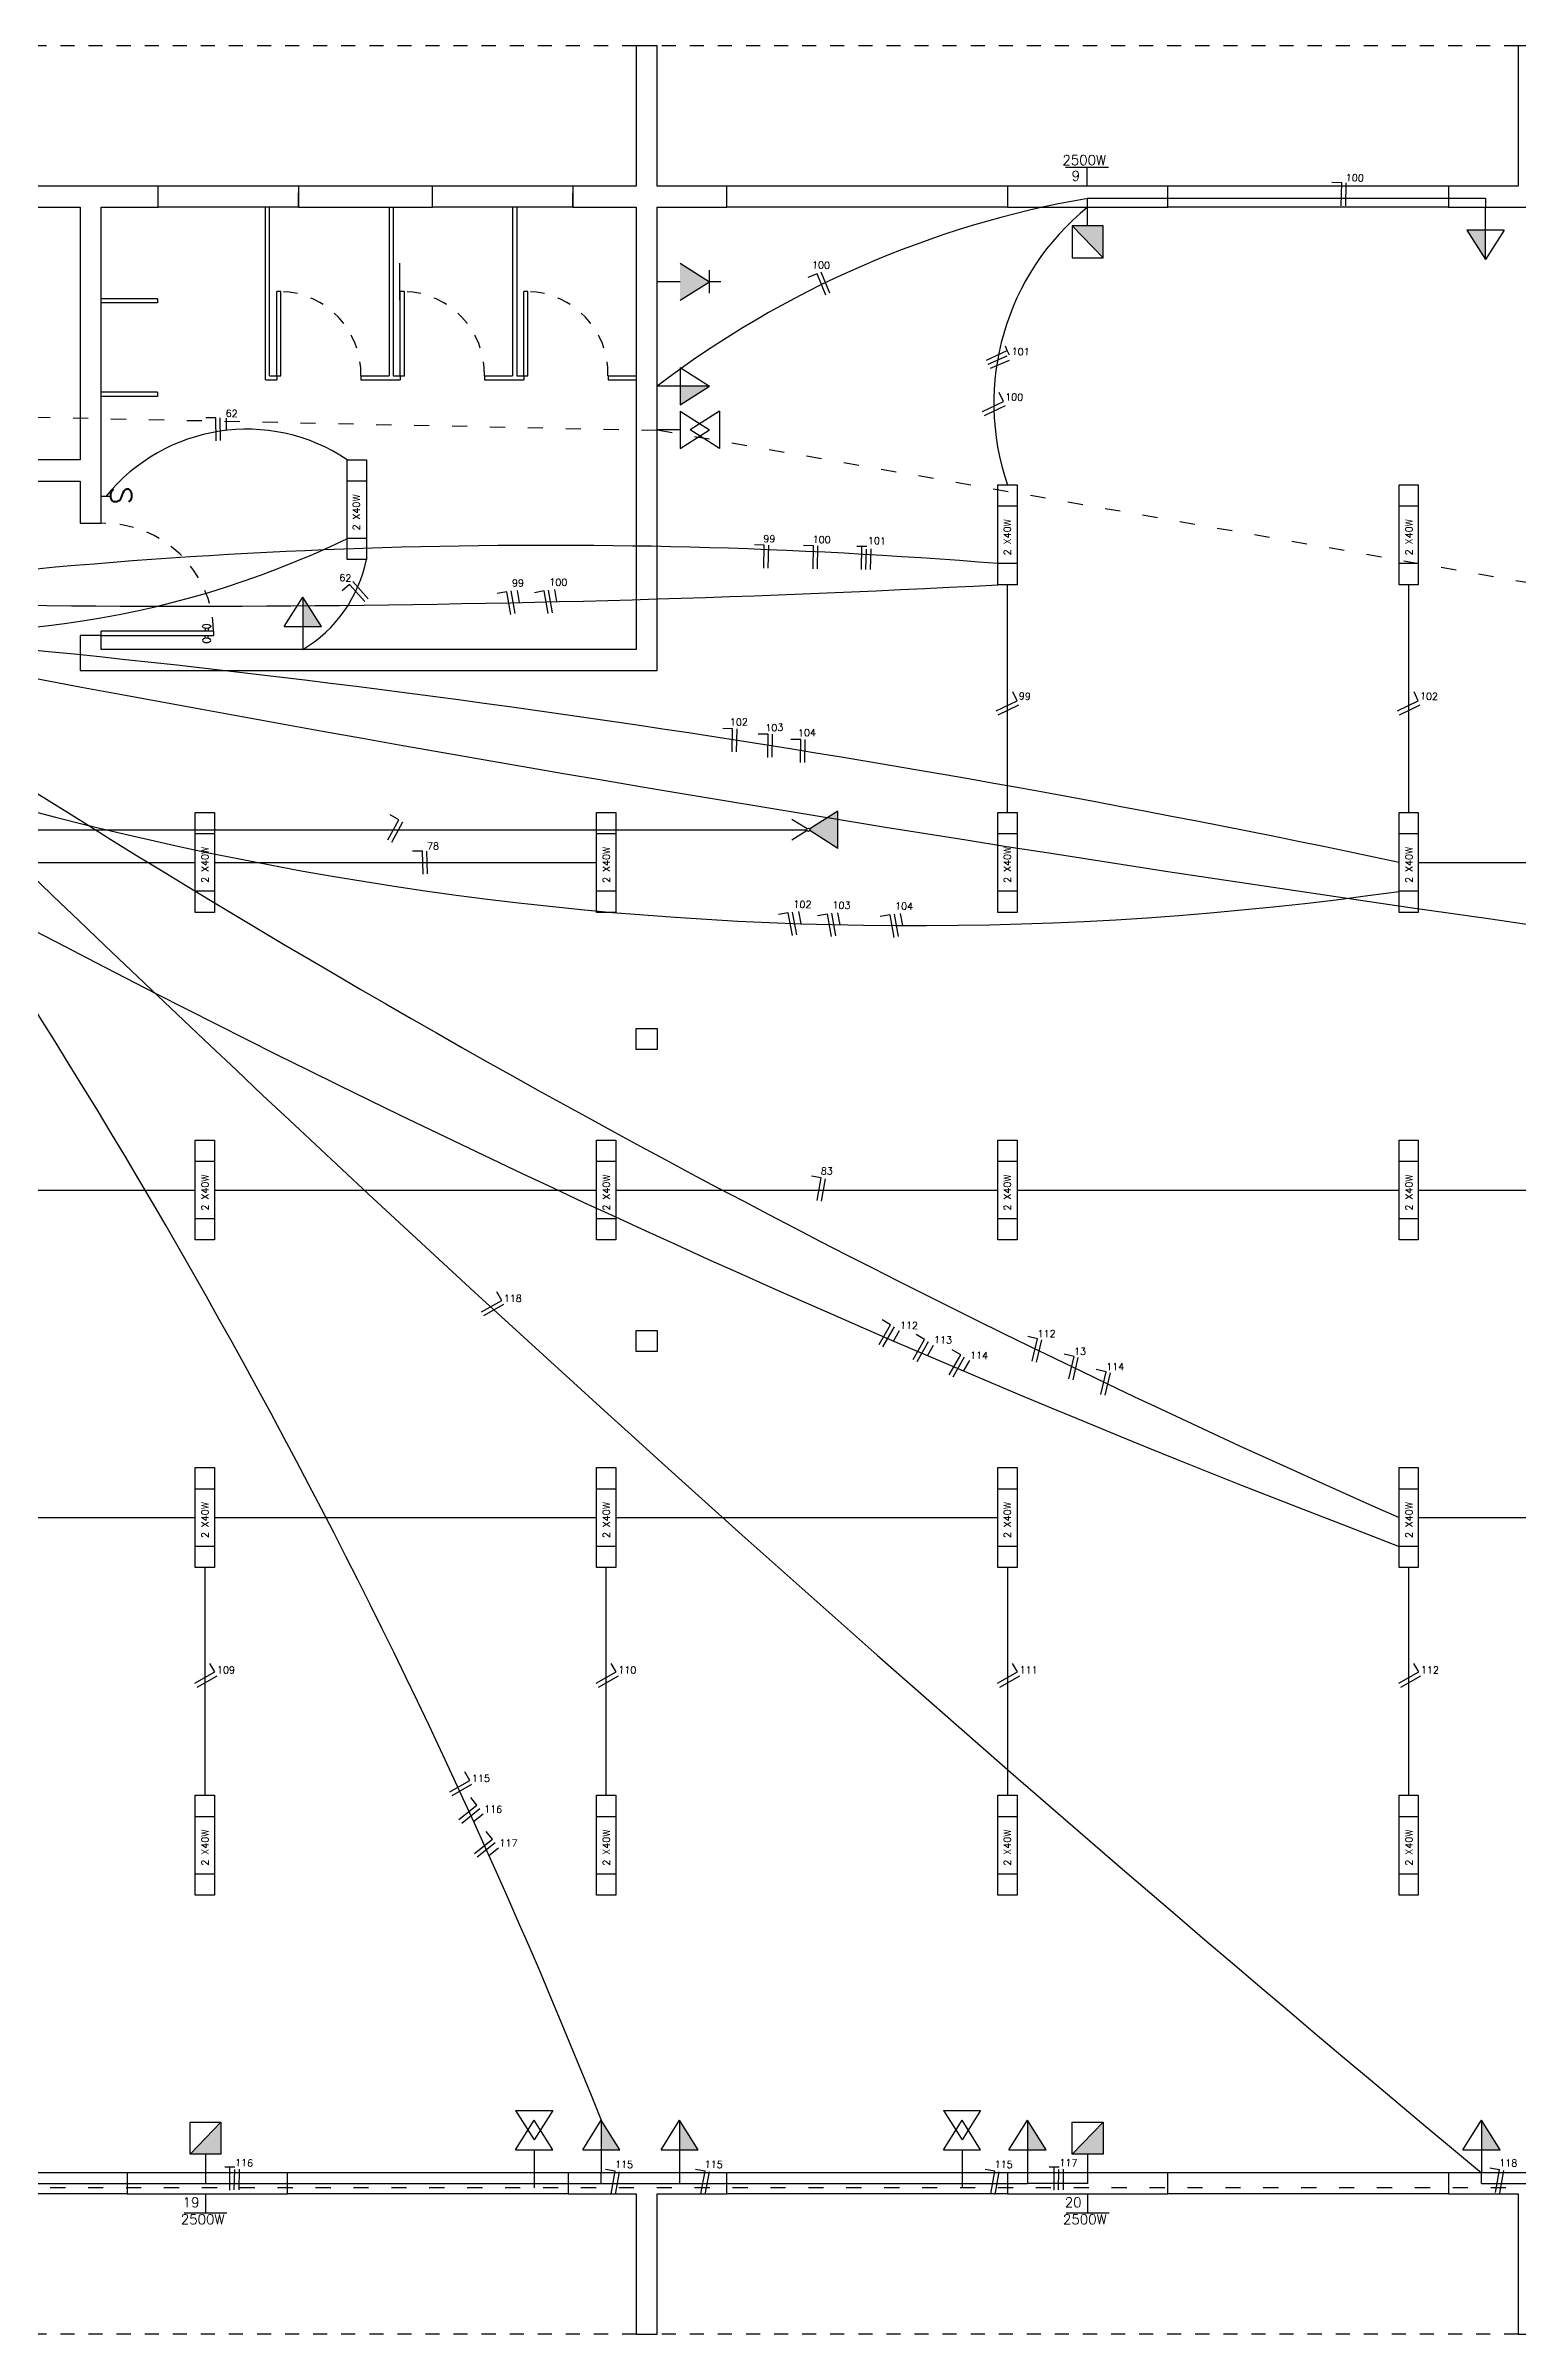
# Model space of a CAD drawing. Header units: millimetres. Extents: x 820 to 987, y 393 to 526.
# Drawn here: x 943.11 to 953.59, y 418.05 to 434.35 of the extents above; entities that cross this region are included whole.
import ezdxf

# ---------------------------------------------------------------- set-up
doc = ezdxf.new("R2010")
doc.units = ezdxf.units.MM
doc.linetypes.add('ACAD_ISO03W100', pattern=[30, 12, -18])
for name, color, linetype in [('can01', 1, 'Continuous'), ('can02', 2, 'Continuous'), ('ESQUADRIAS', 2, 'Continuous'), ('Fio internet 02', 3, 'Continuous'), ('fio tomadas de chão', 82, 'Continuous'), ('Janela', 2, 'Continuous'), ('pena 01', 1, 'Continuous'), ('pena01', 1, 'Continuous'), ('pena02', 2, 'Continuous'), ('pena04', 4, 'Continuous')]:
    doc.layers.add(name, color=color, linetype=linetype)
doc.styles.add('ROMANS', font='romans', dxfattribs={"height": 0.18})

msp = doc.modelspace()

# ---------------------------------------------------------------- hatches: boundary and pattern name
at = {"layer": 'can02'}
for points in [[(950.638, 433.064), (950.417, 433.064), (950.638, 432.836)], [(953.228, 433.034), (953.36, 432.824), (953.36, 433.034)], [(947.834, 432.667), (947.624, 432.799), (947.624, 432.535)], [(947.624, 431.791), (947.834, 431.924), (947.624, 431.924)], [(945.07, 430.21), (944.938, 430.421), (944.938, 430.21)], [(947.196, 419.36), (947.063, 419.571), (947.063, 419.36)], [(947.754, 419.36), (947.621, 419.571), (947.621, 419.36)], [(950.231, 419.36), (950.099, 419.571), (950.099, 419.36)], [(953.465, 419.36), (953.332, 419.571), (953.332, 419.36)], [(944.354, 419.559), (944.134, 419.331), (944.354, 419.331)], [(950.638, 419.559), (950.417, 419.331), (950.638, 419.331)]]:
    msp.add_hatch(color=256, dxfattribs=at).paths.add_polyline_path(points)
at = {"layer": 'fio tomadas de chão'}
msp.add_hatch(color=256, dxfattribs=at).paths.add_polyline_path([(948.749, 428.631), (948.749, 428.896), (948.548, 428.769, -0.141294), (948.55, 428.763, -0.141294), (948.548, 428.757)])

# ---------------------------------------------------------------- linework, layer by layer
at = {"layer": 'can01'}
for p, q in [((952.337, 433.371), (952.266, 433.373)), ((952.334, 433.207), (952.337, 433.371)), ((952.365, 433.207), (952.369, 433.371)), ((948.6, 432.724), (948.535, 432.698)), ((948.662, 432.572), (948.6, 432.724)), ((948.691, 432.585), (948.63, 432.736)), ((949.819, 432.08), (949.954, 432.138)), ((949.819, 432.08), (949.954, 432.138)), ((949.835, 432.05), (949.97, 432.108)), ((949.835, 432.05), (949.97, 432.108)), ((949.779, 431.742), (949.928, 431.813)), ((949.928, 431.813), (949.898, 431.877)), ((944.317, 431.698), (944.246, 431.697)), ((944.319, 431.534), (944.317, 431.698)), ((944.351, 431.535), (944.348, 431.698)), ((944.394, 431.608), (944.393, 431.695)), ((949.793, 431.714), (949.941, 431.784)), ((948.224, 430.791), (948.154, 430.793)), ((948.221, 430.627), (948.224, 430.791)), ((948.252, 430.627), (948.256, 430.791)), ((948.575, 430.785), (948.504, 430.787)), ((948.571, 430.621), (948.575, 430.785)), ((948.602, 430.621), (948.606, 430.785)), ((948.948, 430.617), (948.953, 430.763)), ((948.948, 430.617), (948.953, 430.763)), ((948.981, 430.618), (948.986, 430.765)), ((948.981, 430.618), (948.986, 430.765)), ((945.27, 430.511), (945.217, 430.464)), ((945.378, 430.388), (945.27, 430.511)), ((945.402, 430.409), (945.293, 430.532)), ((946.391, 430.459), (946.321, 430.446)), ((946.419, 430.297), (946.391, 430.459)), ((946.45, 430.303), (946.422, 430.464)), ((946.481, 430.383), (946.466, 430.468)), ((946.657, 430.465), (946.587, 430.452)), ((946.685, 430.303), (946.657, 430.465)), ((946.716, 430.309), (946.688, 430.47)), ((946.747, 430.389), (946.732, 430.474)), ((949.876, 429.611), (950.024, 429.681)), ((950.024, 429.681), (949.994, 429.745)), ((952.734, 429.611), (952.882, 429.681)), ((952.882, 429.681), (952.852, 429.745)), ((949.89, 429.583), (950.038, 429.652)), ((952.748, 429.583), (952.896, 429.652)), ((947.998, 429.483), (947.928, 429.484)), ((947.996, 429.319), (947.998, 429.483)), ((948.027, 429.319), (948.03, 429.483)), ((948.251, 429.443), (948.18, 429.445)), ((948.249, 429.279), (948.251, 429.443)), ((948.28, 429.28), (948.283, 429.443)), ((948.484, 429.406), (948.413, 429.407)), ((948.481, 429.242), (948.484, 429.406)), ((948.512, 429.242), (948.515, 429.406)), ((945.622, 428.835), (945.559, 428.869)), ((945.543, 428.691), (945.622, 428.835)), ((945.571, 428.676), (945.649, 428.82)), ((945.79, 428.612), (945.719, 428.61)), ((945.794, 428.448), (945.79, 428.612)), ((945.825, 428.449), (945.821, 428.612)), ((948.395, 428.171), (948.326, 428.159)), ((948.424, 428.009), (948.395, 428.171)), ((948.455, 428.016), (948.426, 428.177)), ((948.486, 428.095), (948.471, 428.18)), ((948.674, 428.163), (948.604, 428.151)), ((948.702, 428.002), (948.674, 428.163)), ((948.733, 428.008), (948.705, 428.169)), ((948.764, 428.087), (948.749, 428.172)), ((949.12, 428.158), (949.05, 428.146)), ((949.148, 427.996), (949.12, 428.158)), ((949.179, 428.002), (949.151, 428.163)), ((949.21, 428.082), (949.195, 428.167)), ((948.629, 426.284), (948.56, 426.297)), ((948.6, 426.123), (948.629, 426.284)), ((948.631, 426.117), (948.66, 426.278)), ((946.354, 425.411), (946.319, 425.473)), ((946.211, 425.33), (946.354, 425.411)), ((946.227, 425.303), (946.369, 425.384)), ((949.124, 425.238), (949.063, 425.273)), ((949.042, 425.096), (949.124, 425.238)), ((949.069, 425.08), (949.151, 425.222)), ((949.144, 425.121), (949.187, 425.196)), ((949.284, 424.991), (949.366, 425.133)), ((949.366, 425.133), (949.305, 425.169)), ((949.312, 424.976), (949.394, 425.118)), ((950.17, 425.138), (950.101, 425.154)), ((950.133, 424.978), (950.17, 425.138)), ((950.164, 424.971), (950.2, 425.131)), ((949.386, 425.017), (949.43, 425.092)), ((949.541, 424.882), (949.624, 425.024)), ((949.624, 425.024), (949.562, 425.059)), ((949.569, 424.866), (949.651, 425.008)), ((949.644, 424.907), (949.687, 424.982)), ((950.43, 425.012), (950.361, 425.028)), ((950.393, 424.852), (950.43, 425.012)), ((950.423, 424.846), (950.46, 425.005)), ((950.658, 424.902), (950.589, 424.918)), ((950.622, 424.742), (950.658, 424.902)), ((950.652, 424.736), (950.689, 424.895)), ((944.311, 422.765), (944.276, 422.826)), ((947.169, 422.765), (947.134, 422.826)), ((950.027, 422.765), (949.992, 422.826)), ((952.886, 422.765), (952.851, 422.826)), ((944.168, 422.684), (944.311, 422.765)), ((944.184, 422.657), (944.326, 422.737)), ((947.026, 422.684), (947.169, 422.765)), ((947.043, 422.657), (947.185, 422.737)), ((949.885, 422.684), (950.027, 422.765)), ((949.901, 422.657), (950.043, 422.737)), ((952.743, 422.684), (952.886, 422.765)), ((952.759, 422.657), (952.901, 422.737)), ((946.126, 421.992), (946.091, 422.054)), ((945.984, 421.911), (946.126, 421.992)), ((946, 421.884), (946.142, 421.965)), ((946.177, 421.815), (946.133, 421.87)), ((946.049, 421.713), (946.177, 421.815)), ((946.069, 421.688), (946.197, 421.791)), ((946.154, 421.699), (946.221, 421.753)), ((946.159, 421.471), (946.287, 421.574)), ((946.179, 421.447), (946.306, 421.549)), ((946.287, 421.574), (946.242, 421.629)), ((946.263, 421.458), (946.331, 421.512)), ((944.418, 419.238), (944.382, 419.238)), ((944.418, 419.074), (944.418, 419.238)), ((944.453, 419.238), (944.418, 419.238)), ((950.288, 419.238), (950.253, 419.238)), ((950.324, 419.238), (950.288, 419.238)), ((950.289, 419.074), (950.288, 419.238)), ((944.449, 419.075), (944.452, 419.221)), ((944.483, 419.077), (944.485, 419.224)), ((947.163, 419.208), (947.093, 419.221)), ((947.133, 419.047), (947.163, 419.208)), ((947.164, 419.042), (947.193, 419.203)), ((947.802, 419.208), (947.733, 419.221)), ((947.773, 419.047), (947.802, 419.208)), ((947.804, 419.042), (947.833, 419.203)), ((949.867, 419.209), (949.797, 419.221)), ((949.837, 419.047), (949.867, 419.209)), ((949.868, 419.042), (949.898, 419.203)), ((950.32, 419.075), (950.322, 419.221)), ((950.354, 419.077), (950.356, 419.224)), ((953.46, 419.218), (953.391, 419.231)), ((953.431, 419.057), (953.46, 419.218)), ((953.462, 419.052), (953.491, 419.213))]:
    msp.add_line(p, q, dxfattribs=at)
at = {"layer": 'can02'}
for p, q in [((950.37, 433.482), (950.675, 433.482)), ((950.522, 433.482), (950.522, 433.347)), ((950.527, 433.064), (950.527, 433.197)), ((953.36, 433.034), (953.36, 433.197)), ((950.417, 433.064), (950.638, 432.836)), ((953.228, 433.034), (953.36, 432.824)), ((953.493, 433.034), (953.228, 433.034)), ((953.493, 433.034), (953.36, 432.824)), ((953.36, 432.824), (953.36, 433.034)), ((945.625, 432.799), (945.625, 432.535)), ((947.624, 432.799), (947.834, 432.667)), ((947.624, 432.667), (947.461, 432.667)), ((947.624, 432.535), (947.834, 432.667)), ((947.834, 432.586), (947.834, 432.749)), ((947.915, 432.667), (947.834, 432.667)), ((947.624, 432.056), (947.834, 431.924)), ((947.624, 432.056), (947.624, 431.791)), ((947.624, 431.924), (947.461, 431.924)), ((947.834, 431.924), (947.624, 431.924)), ((947.624, 431.791), (947.834, 431.924)), ((947.624, 431.744), (947.834, 431.612)), ((947.624, 431.744), (947.624, 431.48)), ((947.905, 431.744), (947.695, 431.612)), ((947.905, 431.744), (947.905, 431.48)), ((947.624, 431.612), (947.461, 431.612)), ((947.624, 431.48), (947.834, 431.612)), ((947.905, 431.48), (947.695, 431.612)), ((945.254, 431.399), (945.39, 431.399)), ((945.254, 430.688), (945.254, 431.399)), ((945.39, 431.399), (945.39, 430.688)), ((943.57, 431.136), (943.501, 431.136)), ((945.254, 431.249), (945.39, 431.249)), ((949.888, 431.22), (950.024, 431.22)), ((949.888, 430.509), (949.888, 431.22)), ((950.024, 431.22), (950.024, 430.509)), ((952.746, 431.22), (952.882, 431.22)), ((952.746, 430.509), (952.746, 431.22)), ((952.882, 431.22), (952.882, 430.509)), ((949.888, 431.07), (950.024, 431.07)), ((952.746, 431.07), (952.882, 431.07)), ((945.39, 430.838), (945.254, 430.838)), ((945.39, 430.688), (945.254, 430.688)), ((950.024, 430.659), (949.888, 430.659)), ((952.882, 430.659), (952.746, 430.659)), ((950.024, 430.509), (949.888, 430.509)), ((952.882, 430.509), (952.746, 430.509)), ((944.805, 430.21), (944.938, 430.421)), ((945.07, 430.21), (944.938, 430.421)), ((944.938, 430.421), (944.938, 430.21)), ((944.805, 430.21), (945.07, 430.21)), ((944.938, 430.21), (944.938, 430.047)), ((944.171, 428.175), (944.171, 428.886)), ((944.171, 428.886), (944.307, 428.886)), ((944.307, 428.886), (944.307, 428.175)), ((947.03, 428.175), (947.03, 428.886)), ((947.03, 428.886), (947.166, 428.886)), ((947.166, 428.886), (947.166, 428.175)), ((949.888, 428.175), (949.888, 428.886)), ((949.888, 428.886), (950.024, 428.886)), ((950.024, 428.886), (950.024, 428.175)), ((952.746, 428.175), (952.746, 428.886)), ((952.746, 428.886), (952.882, 428.886)), ((952.882, 428.886), (952.882, 428.175)), ((944.171, 428.736), (944.307, 428.736)), ((947.03, 428.736), (947.166, 428.736)), ((949.888, 428.736), (950.024, 428.736)), ((952.746, 428.736), (952.882, 428.736)), ((944.307, 428.325), (944.171, 428.325)), ((947.166, 428.325), (947.03, 428.325)), ((950.024, 428.325), (949.888, 428.325)), ((952.882, 428.325), (952.746, 428.325)), ((944.307, 428.175), (944.171, 428.175)), ((947.166, 428.175), (947.03, 428.175)), ((950.024, 428.175), (949.888, 428.175)), ((952.882, 428.175), (952.746, 428.175)), ((944.171, 426.553), (944.307, 426.553)), ((944.171, 425.842), (944.171, 426.553)), ((944.307, 426.553), (944.307, 425.842)), ((947.03, 425.842), (947.03, 426.553)), ((947.03, 426.553), (947.166, 426.553)), ((947.166, 426.553), (947.166, 425.842)), ((949.888, 426.553), (950.024, 426.553)), ((949.888, 425.842), (949.888, 426.553)), ((950.024, 426.553), (950.024, 425.842)), ((952.746, 426.553), (952.882, 426.553)), ((952.746, 425.842), (952.746, 426.553)), ((952.882, 426.553), (952.882, 425.842)), ((944.171, 426.403), (944.307, 426.403)), ((947.03, 426.403), (947.166, 426.403)), ((949.888, 426.403), (950.024, 426.403)), ((952.746, 426.403), (952.882, 426.403)), ((944.307, 425.992), (944.171, 425.992)), ((947.166, 425.992), (947.03, 425.992)), ((950.024, 425.992), (949.888, 425.992)), ((952.882, 425.992), (952.746, 425.992)), ((944.307, 425.842), (944.171, 425.842)), ((947.166, 425.842), (947.03, 425.842)), ((950.024, 425.842), (949.888, 425.842)), ((952.882, 425.842), (952.746, 425.842)), ((944.171, 423.509), (944.171, 424.22)), ((944.171, 424.22), (944.307, 424.22)), ((944.307, 424.22), (944.307, 423.509)), ((947.03, 423.509), (947.03, 424.22)), ((947.03, 424.22), (947.166, 424.22)), ((947.166, 424.22), (947.166, 423.509)), ((949.888, 423.509), (949.888, 424.22)), ((949.888, 424.22), (950.024, 424.22)), ((950.024, 424.22), (950.024, 423.509)), ((952.746, 423.509), (952.746, 424.22)), ((952.746, 424.22), (952.882, 424.22)), ((952.882, 424.22), (952.882, 423.509)), ((944.171, 424.07), (944.307, 424.07)), ((947.03, 424.07), (947.166, 424.07)), ((949.888, 424.07), (950.024, 424.07)), ((952.746, 424.07), (952.882, 424.07)), ((944.307, 423.659), (944.171, 423.659)), ((947.166, 423.659), (947.03, 423.659)), ((950.024, 423.659), (949.888, 423.659)), ((952.882, 423.659), (952.746, 423.659)), ((944.307, 423.509), (944.171, 423.509)), ((947.166, 423.509), (947.03, 423.509)), ((950.024, 423.509), (949.888, 423.509)), ((952.882, 423.509), (952.746, 423.509)), ((944.171, 421.175), (944.171, 421.886)), ((944.171, 421.886), (944.307, 421.886)), ((944.307, 421.886), (944.307, 421.175)), ((947.03, 421.886), (947.166, 421.886)), ((947.03, 421.175), (947.03, 421.886)), ((947.166, 421.886), (947.166, 421.175)), ((949.888, 421.175), (949.888, 421.886)), ((949.888, 421.886), (950.024, 421.886)), ((950.024, 421.886), (950.024, 421.175)), ((952.746, 421.175), (952.746, 421.886)), ((952.746, 421.886), (952.882, 421.886)), ((952.882, 421.886), (952.882, 421.175)), ((944.171, 421.736), (944.307, 421.736)), ((947.03, 421.736), (947.166, 421.736)), ((949.888, 421.736), (950.024, 421.736)), ((952.746, 421.736), (952.882, 421.736)), ((944.307, 421.325), (944.171, 421.325)), ((947.166, 421.325), (947.03, 421.325)), ((950.024, 421.325), (949.888, 421.325)), ((952.882, 421.325), (952.746, 421.325)), ((944.307, 421.175), (944.171, 421.175)), ((947.166, 421.175), (947.03, 421.175)), ((950.024, 421.175), (949.888, 421.175)), ((952.882, 421.175), (952.746, 421.175)), ((946.453, 419.642), (946.718, 419.642)), ((946.453, 419.642), (946.586, 419.432)), ((946.453, 419.36), (946.586, 419.571)), ((946.718, 419.642), (946.586, 419.432)), ((946.718, 419.36), (946.586, 419.571)), ((946.931, 419.36), (947.063, 419.571)), ((947.063, 419.571), (947.063, 419.36)), ((947.196, 419.36), (947.063, 419.571)), ((947.489, 419.36), (947.621, 419.571)), ((947.754, 419.36), (947.621, 419.571)), ((947.621, 419.571), (947.621, 419.36)), ((949.5, 419.642), (949.765, 419.642)), ((949.5, 419.642), (949.633, 419.432)), ((949.5, 419.36), (949.633, 419.571)), ((949.765, 419.642), (949.633, 419.432)), ((949.765, 419.36), (949.633, 419.571)), ((949.966, 419.36), (950.099, 419.571)), ((950.099, 419.571), (950.099, 419.36)), ((950.231, 419.36), (950.099, 419.571)), ((953.2, 419.36), (953.332, 419.571)), ((953.465, 419.36), (953.332, 419.571)), ((953.332, 419.571), (953.332, 419.36)), ((944.134, 419.331), (944.354, 419.559)), ((950.417, 419.331), (950.638, 419.559)), ((944.244, 419.331), (944.244, 419.197)), ((946.453, 419.36), (946.718, 419.36)), ((946.586, 419.36), (946.586, 419.197)), ((946.931, 419.36), (947.196, 419.36)), ((947.063, 419.36), (947.063, 419.197)), ((947.489, 419.36), (947.754, 419.36)), ((947.621, 419.36), (947.621, 419.197)), ((949.5, 419.36), (949.765, 419.36)), ((949.633, 419.36), (949.633, 419.197)), ((949.966, 419.36), (950.231, 419.36)), ((950.099, 419.36), (950.099, 419.197)), ((950.527, 419.331), (950.527, 419.197)), ((953.2, 419.36), (953.465, 419.36)), ((953.332, 419.36), (953.332, 419.197)), ((944.091, 418.913), (944.396, 418.913)), ((944.244, 419.047), (944.244, 418.913)), ((950.374, 418.913), (950.68, 418.913)), ((950.527, 419.047), (950.527, 418.913))]:
    msp.add_line(p, q, dxfattribs=at)
at = {"layer": 'can02', "color": 2}
for p, q in [((944.907, 433.347), (943.907, 433.347)), ((946.861, 433.347), (945.861, 433.347)), ((944.907, 433.197), (943.907, 433.197)), ((946.861, 433.197), (945.861, 433.197))]:
    msp.add_line(p, q, dxfattribs=at)
at = {"layer": 'can02'}
for points in [[(950.638, 433.064), (950.417, 433.064), (950.417, 432.836), (950.638, 432.836)], [(944.354, 419.331), (944.134, 419.331), (944.134, 419.559), (944.354, 419.559)], [(950.638, 419.331), (950.417, 419.331), (950.417, 419.559), (950.638, 419.559)]]:
    msp.add_lwpolyline(points, close=True, dxfattribs=at)
at = {"layer": 'ESQUADRIAS'}
for p, q in [((945.551, 433.197), (945.551, 431.997)), ((945.581, 433.197), (945.581, 431.997)), ((946.431, 433.197), (946.431, 431.997)), ((946.461, 433.197), (946.461, 431.997)), ((944.671, 431.967), (944.751, 431.967)), ((944.701, 431.997), (944.751, 431.997)), ((944.751, 431.997), (944.751, 431.967)), ((944.751, 431.997), (944.781, 431.997)), ((945.351, 431.997), (945.351, 431.967)), ((945.351, 431.997), (945.551, 431.997)), ((945.351, 431.967), (945.631, 431.967)), ((945.581, 431.997), (945.631, 431.997)), ((945.631, 431.997), (945.631, 431.967)), ((945.631, 431.997), (945.661, 431.997)), ((946.231, 431.997), (946.431, 431.997)), ((946.231, 431.997), (946.231, 431.967)), ((946.231, 431.967), (946.511, 431.967)), ((946.461, 431.997), (946.511, 431.997)), ((946.511, 431.997), (946.511, 431.967)), ((946.511, 431.997), (946.541, 431.997)), ((947.111, 431.997), (947.111, 431.967)), ((947.111, 431.997), (947.311, 431.997)), ((947.111, 431.967), (947.311, 431.967))]:
    msp.add_line(p, q, dxfattribs=at)
at = {"layer": 'Fio internet 02', "color": 3, "linetype": 'ACAD_ISO03W100', "ltscale": 0.009}
for p, q in [((932.503, 431.925), (947.394, 431.61)), ((947.461, 431.612), (959.952, 429.422)), ((959.986, 419.09), (925.768, 419.09))]:
    msp.add_line(p, q, dxfattribs=at)
at = {"layer": 'Fio internet 02', "linetype": 'ACAD_ISO03W100'}
for p, q in [((947.394, 431.61), (947.461, 431.612)), ((946.586, 419.197), (946.586, 419.09)), ((949.633, 419.197), (949.633, 419.09))]:
    msp.add_line(p, q, dxfattribs=at)
at = {"layer": 'fio tomadas de chão'}
for p, q in [((948.749, 428.896), (948.548, 428.769)), ((948.749, 428.631), (948.749, 428.896)), ((939.956, 428.763), (948.527, 428.763)), ((948.529, 428.769), (948.42, 428.837)), ((948.529, 428.757), (948.42, 428.689)), ((948.749, 428.631), (948.548, 428.757))]:
    msp.add_line(p, q, dxfattribs=at)
msp.add_circle((948.538, 428.763), 0.0116, dxfattribs=at)
at = {"layer": 'Janela'}
for p, q in [((944.781, 432.597), (944.751, 432.597)), ((944.751, 431.997), (944.751, 432.597)), ((944.781, 431.997), (944.781, 432.597)), ((945.661, 432.597), (945.631, 432.597)), ((945.631, 431.997), (945.631, 432.597)), ((945.661, 431.997), (945.661, 432.597)), ((946.541, 432.597), (946.511, 432.597)), ((946.511, 431.997), (946.511, 432.597)), ((946.541, 431.997), (946.541, 432.597))]:
    msp.add_line(p, q, dxfattribs=at)
at = {"layer": 'pena 01', "linetype": 'ACAD_ISO03W100', "ltscale": 0.005}
for p, q in [((947.311, 434.347), (941.352, 434.347)), ((953.594, 434.347), (947.461, 434.347)), ((943.907, 433.197), (943.907, 433.347)), ((944.907, 433.197), (944.907, 433.347)), ((945.861, 433.197), (945.861, 433.347)), ((945.861, 433.197), (945.861, 433.347)), ((946.861, 433.197), (946.861, 433.347)), ((946.861, 433.197), (946.861, 433.347)), ((947.311, 418.047), (941.102, 418.047)), ((953.594, 418.047), (947.461, 418.047))]:
    msp.add_line(p, q, dxfattribs=at)
at = {"layer": 'pena 01'}
for p, q in [((950.527, 433.197), (950.527, 433.261)), ((950.527, 433.261), (953.36, 433.261)), ((953.36, 433.261), (953.36, 433.197)), ((949.806, 432.108), (949.955, 432.176)), ((949.955, 432.176), (949.941, 432.208)), ((949.97, 432.143), (949.955, 432.176)), ((948.919, 430.781), (948.884, 430.781)), ((948.916, 430.617), (948.919, 430.781)), ((948.955, 430.78), (948.919, 430.781)), ((949.956, 428.886), (949.956, 430.509)), ((952.814, 428.886), (952.814, 430.509)), ((941.449, 428.531), (944.171, 428.531)), ((944.307, 428.531), (947.03, 428.531)), ((952.882, 428.531), (955.605, 428.531)), ((941.449, 426.197), (944.171, 426.197)), ((944.307, 426.197), (947.03, 426.197)), ((947.166, 426.197), (949.888, 426.197)), ((950.024, 426.197), (952.746, 426.197)), ((952.882, 426.197), (955.605, 426.197)), ((941.449, 423.864), (944.171, 423.864)), ((944.307, 423.864), (947.03, 423.864)), ((947.166, 423.864), (949.888, 423.864)), ((952.882, 423.864), (955.605, 423.864)), ((944.239, 423.509), (944.239, 421.886)), ((947.098, 421.886), (947.098, 423.509)), ((949.956, 423.509), (949.956, 421.886)), ((952.814, 421.886), (952.814, 423.509)), ((941.444, 419.122), (947.063, 419.122)), ((944.244, 419.197), (944.244, 419.122)), ((947.063, 419.122), (947.063, 419.197)), ((947.063, 419.122), (950.099, 419.122)), ((947.621, 419.197), (947.621, 419.122)), ((950.099, 419.197), (950.099, 419.122)), ((950.527, 419.122), (950.099, 419.122)), ((950.527, 419.197), (950.527, 419.122)), ((953.332, 419.122), (953.332, 419.197)), ((953.332, 419.122), (960.03, 419.122))]:
    msp.add_line(p, q, dxfattribs=at)
for centre, radius, start, end in [((951.732, 426.314), 7.05, 99.8357, 127.2852), ((951.656, 431.8), 1.797, 128.9317, 198.8449), ((944.538, 430.328), 1.288, 56.2505, 141.1529), ((942.349, 436.853), 6.68, 259.5263, 295.7803), ((946.684, 391.361), 39.428, 85.3397, 98.0939), ((944.444, 430.876), 0.964, 300.784, 348.7769), ((944.087, 541.187), 110.831, 267.2521, 273.0001), ((949.292, 452.687), 24.606, 244.6095, 278.0697), ((984.277, 506.491), 88.63, 239.12873, 249.16054), ((986.377, 659.837), 234.044, 258.83995, 263.39412), ((934.039, 340.202), 90.288, 78.04181, 85.50779), ((982.539, 491.598), 73.996, 235.97035, 246.25744), ((1074.423, 564.88), 189.437, 225.28112, 230.26666), ((901.949, 401.552), 48.58, 21.7715, 36.2413)]:
    msp.add_arc(centre, radius, start, end, dxfattribs=at)
at = {"layer": 'pena 01', "linetype": 'ACAD_ISO03W100', "ltscale": 0.005}
for centre, radius, start, end in [((944.766, 432.012), 0.585, 358.5312, 88.5312), ((945.646, 432.012), 0.585, 358.5312, 88.5312), ((946.526, 432.012), 0.585, 358.5312, 88.5312), ((943.517, 430.162), 0.785, 1.0947, 91.0947)]:
    msp.add_arc(centre, radius, start, end, dxfattribs=at)
at = {"layer": 'pena01'}
for p, q in [((949.957, 433.347), (947.957, 433.347)), ((953.098, 433.347), (951.098, 433.347)), ((949.957, 433.197), (947.957, 433.197)), ((953.098, 433.197), (951.098, 433.197)), ((943.686, 419.197), (941.686, 419.197)), ((946.827, 419.197), (944.827, 419.197)), ((949.957, 419.197), (947.957, 419.197)), ((953.098, 419.197), (951.098, 419.197)), ((943.686, 419.047), (941.686, 419.047)), ((946.827, 419.047), (944.827, 419.047)), ((949.957, 419.047), (947.957, 419.047)), ((953.098, 419.047), (951.098, 419.047))]:
    msp.add_line(p, q, dxfattribs=at)
at = {"layer": 'pena02'}
for p, q in [((944.671, 431.967), (944.671, 433.197)), ((944.701, 431.997), (944.701, 433.197)), ((943.902, 432.546), (943.502, 432.546)), ((943.902, 432.516), (943.502, 432.516)), ((943.902, 432.546), (943.902, 432.516)), ((943.902, 431.879), (943.502, 431.879)), ((943.902, 431.849), (943.502, 431.849)), ((943.902, 431.879), (943.902, 431.849)), ((943.502, 430.147), (943.502, 430.177)), ((944.302, 430.177), (943.502, 430.177)), ((944.242, 430.198), (944.242, 430.177)), ((944.262, 430.198), (944.262, 430.177)), ((944.302, 430.177), (944.302, 430.147)), ((943.502, 430.147), (944.302, 430.147)), ((944.242, 430.127), (944.242, 430.147)), ((944.262, 430.127), (944.262, 430.147))]:
    msp.add_line(p, q, dxfattribs=at)
msp.add_ellipse((944.252, 430.212), major_axis=(0.03, 0), ratio=0.5, dxfattribs=at)
at = {"layer": 'pena02', "extrusion": (0, 0, -1)}
msp.add_ellipse((944.252, 430.112), major_axis=(0.03, 0), ratio=0.5, dxfattribs=at)
at = {"layer": 'pena04'}
for points in [[(947.957, 433.347), (947.461, 433.347), (947.461, 434.347), (947.311, 434.347), (947.311, 433.347), (946.861, 433.347), (946.861, 433.197), (947.311, 433.197), (947.311, 431.397), (947.311, 430.047), (943.501, 430.047), (943.501, 430.147), (943.351, 430.147), (943.351, 429.897), (947.461, 429.897), (947.461, 433.197), (947.957, 433.197)], [(954.24, 433.197), (954.24, 433.347), (953.744, 433.347), (953.744, 434.347), (953.594, 434.347), (953.594, 433.347), (953.098, 433.347), (953.098, 433.197)], [(943.907, 433.347), (942.954, 433.347), (942.954, 433.197), (943.352, 433.197), (943.352, 431.397), (942.452, 431.397), (942.452, 431.247), (943.352, 431.247), (943.352, 430.947), (943.501, 430.947), (943.501, 433.197), (943.907, 433.197)], [(945.861, 433.347), (944.907, 433.347), (944.907, 433.197), (945.861, 433.197)], [(951.098, 433.197), (951.098, 433.347), (949.957, 433.347), (949.957, 433.197)], [(947.311, 427.197), (947.311, 427.347), (947.461, 427.347), (947.461, 427.197)], [(947.311, 425.047), (947.311, 425.197), (947.461, 425.197), (947.461, 425.047)], [(944.827, 419.047), (944.827, 419.197), (943.686, 419.197), (943.686, 419.047)], [(947.461, 418.047), (947.461, 419.047), (947.957, 419.047), (947.957, 419.197), (946.827, 419.197), (946.827, 419.047), (947.311, 419.047), (947.311, 418.047)], [(951.098, 419.047), (951.098, 419.197), (949.957, 419.197), (949.957, 419.047)], [(953.744, 418.047), (953.744, 419.047), (954.24, 419.047), (954.24, 419.197), (953.098, 419.197), (953.098, 419.047), (953.594, 419.047), (953.594, 418.047)]]:
    msp.add_lwpolyline(points, close=True, dxfattribs=at)

# ---------------------------------------------------------------- texts
at = {"layer": 'can01', "style": 'ROMANS'}
for s, p in [('2500W', (950.347, 433.498)), ('9', (950.413, 433.386)), ('19', (944.081, 418.952)), ('20', (950.364, 418.952)), ('2500W', (944.068, 418.831)), ('2500W', (950.351, 418.831))]:
    msp.add_text(s, height=0.07, dxfattribs=at).set_placement(p)
at = {"layer": 'can02', "style": 'ROMANS'}
for s, height, rotation, p in [('S', 0.15, 270, (943.569, 431.208)), ('2 X40W', 0.05, 90, (945.343, 430.895)), ('2 X40W', 0.05, 90, (949.981, 430.718)), ('2 X40W', 0.05, 90, (952.84, 430.718)), ('2 X40W', 0.05, 90, (944.265, 428.385)), ('2 X40W', 0.05, 90, (947.123, 428.385)), ('2 X40W', 0.05, 90, (949.981, 428.385)), ('2 X40W', 0.05, 90, (952.84, 428.385)), ('2 X40W', 0.05, 90, (944.265, 426.051)), ('2 X40W', 0.05, 90, (947.123, 426.051)), ('2 X40W', 0.05, 90, (949.981, 426.051)), ('2 X40W', 0.05, 90, (952.84, 426.051)), ('2 X40W', 0.05, 90, (944.265, 423.718)), ('2 X40W', 0.05, 90, (947.123, 423.718)), ('2 X40W', 0.05, 90, (949.981, 423.718)), ('2 X40W', 0.05, 90, (952.84, 423.718)), ('2 X40W', 0.05, 90, (944.265, 421.385)), ('2 X40W', 0.05, 90, (947.123, 421.385)), ('2 X40W', 0.05, 90, (949.981, 421.385)), ('2 X40W', 0.05, 90, (952.84, 421.385))]:
    msp.add_text(s, height=height, rotation=rotation, dxfattribs=at).set_placement(p)
at = {"layer": 'pena 01', "style": 'ROMANS'}
for s, rotation, p in [('100', 358.5053, (952.365, 433.384)), ('100', 358.5053, (948.563, 432.762)), ('101', 358.5053, (949.985, 432.146)), ('100', 358.5053, (949.939, 431.822)), ('62', 358.5053, (944.387, 431.705)), ('99', 358.5053, (948.217, 430.813)), ('100', 358.5053, (948.568, 430.807)), ('101', 358.5053, (948.961, 430.798)), ('62', 358.5053, (945.197, 430.534)), ('99', 358.5053, (946.426, 430.497)), ('100', 358.5053, (946.692, 430.503)), ('99', 358.5053, (950.036, 429.691)), ('102', 358.5053, (952.894, 429.691)), ('102', 1.076, (947.979, 429.505)), ('103', 1.076, (948.232, 429.465)), ('104', 1.076, (948.464, 429.428)), ('78', 358.5053, (945.821, 428.624)), ('102', 358.5053, (948.431, 428.209)), ('103', 358.5053, (948.709, 428.202)), ('104', 358.5053, (949.155, 428.196)), ('83', 358.5053, (948.626, 426.309)), ('118', 359.2924, (946.368, 425.402)), ('112', 358.5053, (949.19, 425.21)), ('113', 358.5053, (949.432, 425.106)), ('112', 359.2924, (950.17, 425.15)), ('114', 358.5053, (949.689, 424.996)), ('13', 359.2924, (950.43, 425.024)), ('114', 359.2924, (950.659, 424.915)), ('109', 359.2924, (944.325, 422.755)), ('110', 359.2924, (947.184, 422.755)), ('111', 359.2924, (950.042, 422.755)), ('112', 359.2924, (952.9, 422.755)), ('115', 359.2924, (946.141, 421.983)), ('116', 358.5053, (946.228, 421.764)), ('117', 358.5053, (946.337, 421.523)), ('116', 358.3282, (944.454, 419.246)), ('115', 358.5053, (947.16, 419.234)), ('115', 358.5053, (947.799, 419.234)), ('115', 358.5053, (949.864, 419.234)), ('117', 358.3282, (950.325, 419.246)), ('118', 358.5053, (953.458, 419.244))]:
    msp.add_text(s, height=0.05, rotation=rotation, dxfattribs=at).set_placement(p)

doc.saveas('drawing.dxf')
